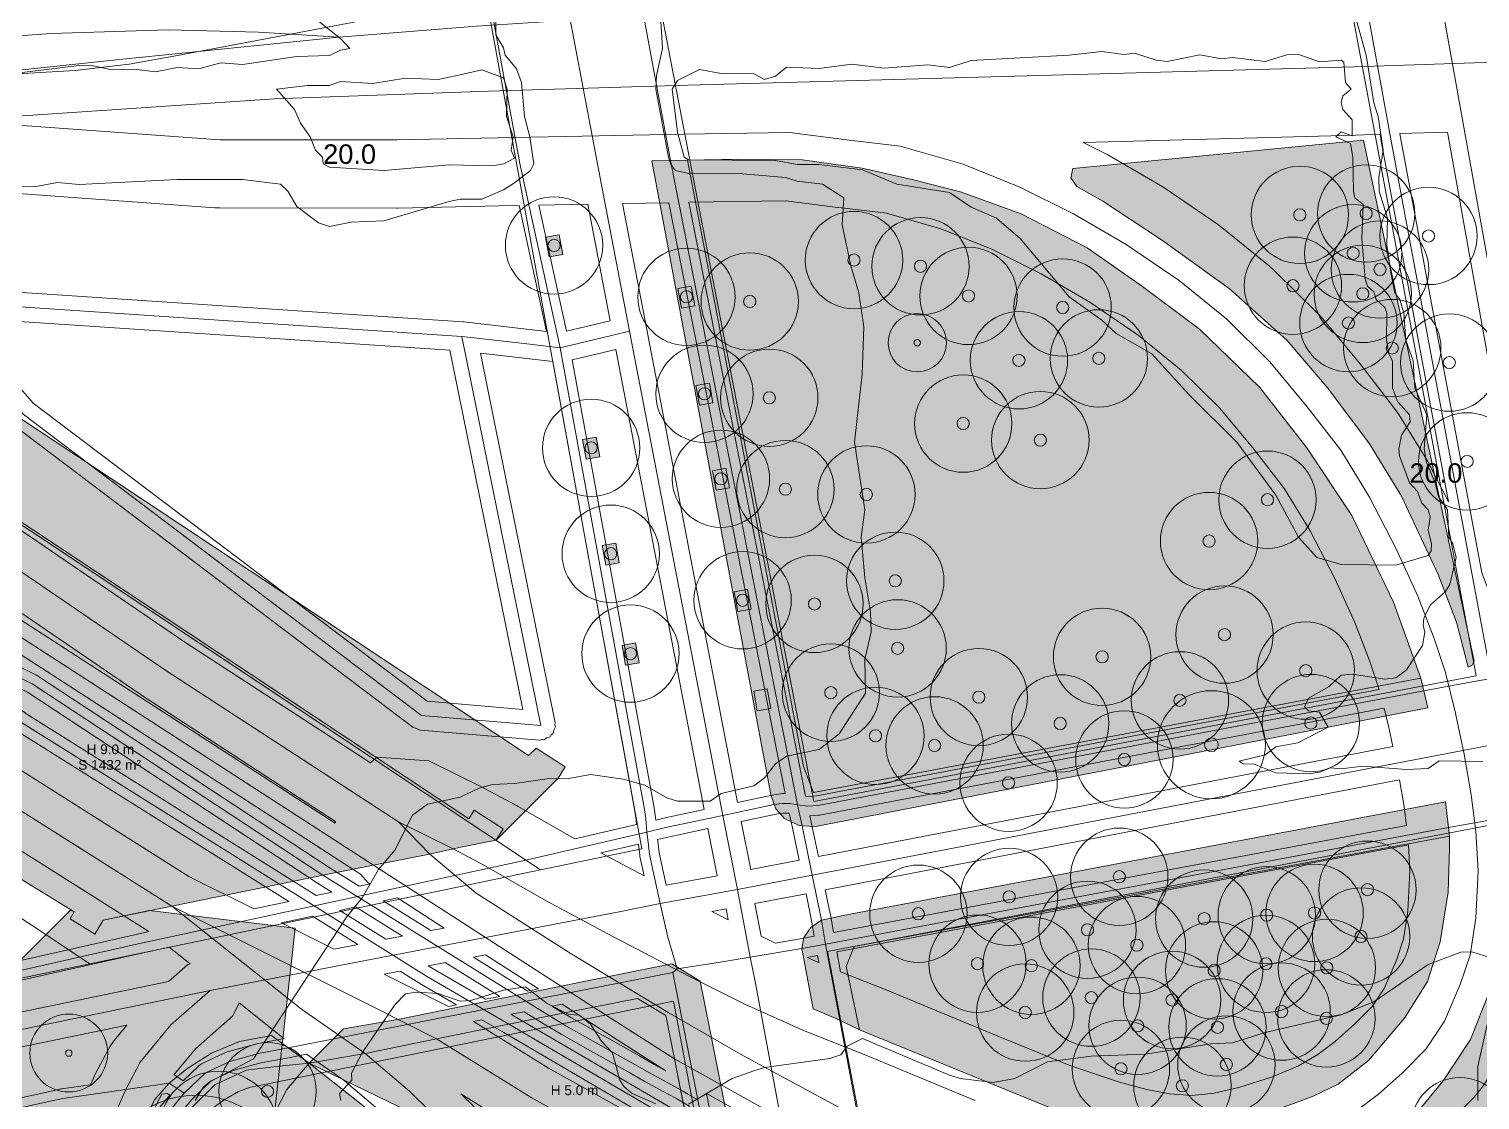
# Model space of a CAD drawing. Header units: metres. Extents: x -8 to 1190, y -11 to 1223.
# Drawn here: x 486 to 635, y 772.1 to 882.1 of the extents above; entities that cross this region are included whole.
import ezdxf

# ---------------------------------------------------------------- set-up
doc = ezdxf.new("R2010")
doc.units = ezdxf.units.M
doc.header["$MEASUREMENT"] = 0
for name, color, linetype, lineweight, true_color in [('TPX_BUILDING_AREAS_TEXT', 7, 'CONTINUOUS', 0, 0x000000), ('TPX_BUILDING_HEIGHTS_TEXT', 7, 'CONTINUOUS', 0, 0x000000), ('TPX_BUILDINGS', 7, 'CONTINUOUS', 0, 0x000000), ('TPX_BUILDINGS_HATCH', 7, 'CONTINUOUS', 0, 0xf0f0f0), ('TPX_BUILDINGS_SHADOWS_HATCH', 7, 'CONTINUOUS', 0, 0x000000), ('TPX_BUILDINGS_SHADOWS_OUTLINES', 7, 'CONTINUOUS', 0, 0x000000), ('TPX_CADASTRES', 7, 'CONTINUOUS', 0, 0x646464), ('TPX_CONTOUR_LINES_5M', 7, 'CONTINUOUS', 0, 0x969696), ('TPX_CONTOUR_LINES_5M_TEXT', 7, 'CONTINUOUS', 0, 0x000000), ('TPX_ROADS_AXES', 7, 'CONTINUOUS', 0, 0x323232), ('TPX_ROADS_CONTOURS', 7, 'CONTINUOUS', 0, 0x646464), ('TPX_VEGETATION_GREEN_SPACES', 7, 'CONTINUOUS', 0, 0x58ba48), ('TPX_VEGETATION_GREEN_SPACES_HATCH', 7, 'CONTINUOUS', 0, 0x58ba48), ('TPX_VEGETATION_TREES_INDIVIDUAL', 7, 'CONTINUOUS', 0, 0x136734)]:
    doc.layers.add(name, color=color, linetype=linetype, lineweight=lineweight, true_color=true_color)
doc.styles.add('TPX_TEXTE', font='arial.ttf')

# ---------------------------------------------------------------- blocks, each defined once
blk = doc.blocks.new('TREETR003_CR030')
at = {"layer": 'TPX_VEGETATION_TREES_INDIVIDUAL'}
for radius in [3, 0.333]:
    blk.add_circle((0, 0, 0.04), radius, dxfattribs=at)
blk = doc.blocks.new('TREETR003_CR040')
at = {"layer": 'TPX_VEGETATION_TREES_INDIVIDUAL'}
for radius in [4, 0.333]:
    blk.add_circle((0, 0, 0.04), radius, dxfattribs=at)
blk = doc.blocks.new('TREETR006_CR050')
at = {"layer": 'TPX_VEGETATION_TREES_INDIVIDUAL'}
for radius in [5, 0.625]:
    blk.add_circle((0, 0, 0.04), radius, dxfattribs=at)
blk = doc.blocks.new('TREETR007_CR061')
at = {"layer": 'TPX_VEGETATION_TREES_INDIVIDUAL'}
for radius in [6.12, 0.708]:
    blk.add_circle((0, 0, 0.04), radius, dxfattribs=at)
blk = doc.blocks.new('TREETR012_CR098')
at = {"layer": 'TPX_VEGETATION_TREES_INDIVIDUAL'}
for radius in [9.8, 1.17]:
    blk.add_circle((0, 0, 0.04), radius, dxfattribs=at)
blk = doc.blocks.new('TREETR007_CR056')
at = {"layer": 'TPX_VEGETATION_TREES_INDIVIDUAL'}
for radius in [5.55, 0.708]:
    blk.add_circle((0, 0, 0.04), radius, dxfattribs=at)

msp = doc.modelspace()

# ---------------------------------------------------------------- hatches: boundary and pattern name
at = {"layer": 'TPX_BUILDINGS_HATCH'}
for points in [[(470.97, 842.06), (470.07, 840.68), (471.08, 835.99), (472.89, 827.56), (474.47, 820.19), (477.35, 806.75), (478.84, 799.81), (477.95, 798.32), (480.88, 796.53), (481.26, 797.19), (490.64, 791.45), (490.2, 790.71), (492.74, 789.16), (493.59, 790.6), (500.67, 792.04), (511.72, 794.29), (516.18, 795.22), (521.39, 796.25), (526.96, 797.34), (530.33, 798.09), (533.08, 798.63), (533.97, 798.81), (534.7, 799.96), (531.71, 801.89), (531.16, 800.99), (473.61, 839.13), (474.14, 839.97), (470.97, 842.06)], [(520.52, 776.89), (514.76, 775.9), (528.52, 769.24), (540.32, 763.57), (556.36, 755.81), (553.72, 769.08), (552.91, 773.16), (552.28, 776.34), (551.39, 780.79), (548.5, 782.56), (543.97, 781.65), (539.45, 780.75), (535.26, 779.9), (527.86, 778.41), (520.52, 776.89)]]:
    msp.add_hatch(color=256, dxfattribs=at).paths.add_polyline_path(points)
at = {"layer": 'TPX_BUILDINGS_SHADOWS_HATCH'}
for points in [[(477.33, 848.43), (470.97, 842.06), (474.14, 839.97), (473.61, 839.13), (531.16, 800.99), (531.71, 801.89), (534.7, 799.96), (533.97, 798.81), (540.33, 805.18), (541.06, 806.33), (538.08, 808.26), (537.31, 807.49), (479.97, 845.5), (480.5, 846.33), (477.33, 848.43)], [(434.1, 762.05), (431.98, 759.93), (446.6, 758.33), (455.92, 746.47), (454.85, 736.6), (460.71, 735.94), (454.84, 682.95), (456.96, 685.07), (457.31, 688.25), (507.62, 738.56), (513.34, 789.77), (498.36, 791.57), (493.59, 790.6), (492.74, 789.16), (490.2, 790.71), (490.64, 791.45), (490.3, 791.65), (453.29, 754.64), (448.72, 760.45), (434.1, 762.05)], [(518.29, 779.44), (514.76, 775.9), (520.52, 776.89), (527.86, 778.41), (535.26, 779.9), (539.45, 780.75), (548.5, 782.56), (551.39, 780.79), (552.28, 776.34), (553.72, 769.08), (556.36, 755.81), (559.9, 759.34), (557.25, 772.62), (555.81, 779.88), (554.93, 784.33), (552.03, 786.1), (542.99, 784.28), (538.8, 783.43), (531.39, 781.94), (524.05, 780.43), (518.29, 779.44)]]:
    msp.add_hatch(color=256, dxfattribs=at).paths.add_polyline_path(points)
at = {"layer": 'TPX_VEGETATION_GREEN_SPACES_HATCH'}
for points in [[(593.21, 867.79), (592.99, 866.84), (593.62, 865.94), (596.28, 864.46), (602.3, 860.49), (609.26, 855.46), (615.24, 850.14), (619.4, 845.24), (623.68, 839.52), (626.97, 834.15), (630.72, 826.09), (632.61, 821.19), (633.83, 816.57), (634.22, 816.79), (634.43, 817.19), (624.92, 861.94), (623.06, 870.7), (593.21, 867.79)], [(593.21, 867.79), (592.99, 866.84), (593.62, 865.94), (596.28, 864.46), (602.3, 860.49), (609.26, 855.46), (615.24, 850.14), (619.4, 845.24), (623.68, 839.52), (626.97, 834.15), (630.72, 826.09), (632.61, 821.19), (633.83, 816.57), (634.22, 816.79), (634.43, 817.19), (624.92, 861.94), (623.06, 870.7), (593.21, 867.79)], [(551.88, 868.64), (549.97, 868.59), (562.2, 803.51), (562.54, 802.46), (562.69, 802.01), (563.59, 801.04), (565.08, 800.3), (565.39, 800.28), (566.78, 800.21), (629.68, 812.39), (629.26, 814.15), (628.95, 815.46), (626.13, 823.27), (621.85, 832.16), (617.25, 839.12), (612.42, 845.32), (606.22, 851.29), (600.37, 855.69), (594.69, 859.67), (587.9, 863.13), (581.66, 865.4), (576.7, 866.68), (571.57, 867.83), (565.45, 868.7), (558.89, 868.75), (553.64, 868.67), (551.88, 868.64)], [(558.89, 868.75), (553.64, 868.67), (565.54, 806.39), (566.56, 803.7), (628.95, 815.46), (626.13, 823.27), (621.85, 832.16), (617.25, 839.12), (612.42, 845.32), (606.22, 851.29), (600.37, 855.69), (594.69, 859.67), (587.9, 863.13), (581.66, 865.4), (576.7, 866.68), (571.57, 867.83), (565.45, 868.7), (558.89, 868.75)], [(540.44, 861), (539.05, 860.76), (539.42, 858.73), (540.81, 858.97), (540.44, 861)], [(554.02, 855.73), (552.63, 855.48), (553, 853.45), (554.39, 853.69), (554.02, 855.73)], [(555.88, 845.76), (554.49, 845.51), (554.85, 843.48), (556.24, 843.73), (555.88, 845.76)], [(544.24, 840.22), (542.85, 839.97), (543.22, 837.94), (544.61, 838.19), (544.24, 840.22)], [(557.56, 837.03), (556.18, 836.76), (556.57, 834.75), (557.95, 835.01), (557.56, 837.03)], [(546.26, 829.33), (544.87, 829.08), (545.23, 827.06), (546.62, 827.31), (546.26, 829.33)], [(559.8, 824.55), (558.41, 824.3), (558.78, 822.28), (560.16, 822.53), (559.8, 824.55)], [(548.29, 819.07), (546.9, 818.82), (547.27, 816.79), (548.65, 817.04), (548.29, 819.07)], [(561.82, 814.34), (560.43, 814.1), (560.79, 812.08), (562.17, 812.32), (561.82, 814.34)], [(602.76, 762.6), (597.36, 763.43), (629.64, 750.06), (633.56, 748.33), (638.23, 747.12), (641.69, 746.92), (645.38, 747.25), (661.52, 750.2), (661.22, 751.34), (659.09, 751.36), (656.16, 752), (653.3, 753.68), (650.19, 756.93), (648.9, 760.38), (641.62, 800.05), (641, 801.82), (640.57, 802.62), (639.93, 803.24), (639.05, 803.63), (638.34, 803.74), (637.52, 803.79), (636.58, 803.63), (636.97, 801.04), (637.1, 800.21), (637.24, 799.28), (637.46, 797.62), (637.56, 793.56), (637.17, 789.01), (635.99, 783.26), (634.07, 778.32), (631.25, 774.09), (628.84, 771.18), (626.9, 769.36), (623.5, 766.6), (619.24, 764.43), (615.36, 763.23), (609.99, 762.22), (602.76, 762.6)], [(565.56, 788.82), (565.38, 787.68), (566.52, 781.49), (569.26, 780.32), (571.3, 779.33), (591.72, 770.96), (596.01, 769.45), (601.06, 768.95), (606.75, 769.23), (611.43, 770.18), (615.81, 771.71), (617.89, 772.51), (620.47, 773.75), (623.58, 776.16), (627.29, 780.52), (629.65, 784.3), (630.95, 788.38), (631.75, 793.46), (631.91, 797.99), (631.9, 799.21), (631.79, 800.12), (631.47, 802.76), (569.63, 791.08), (567.4, 790.58), (566.29, 789.85), (565.56, 788.82)], [(570.74, 787.89), (569.92, 785.82), (571.3, 779.33), (591.72, 770.96), (596.01, 769.45), (601.06, 768.95), (606.75, 769.23), (611.43, 770.18), (615.81, 771.71), (617.89, 772.51), (620.47, 773.75), (623.58, 776.16), (627.29, 780.52), (629.65, 784.3), (630.95, 788.38), (631.75, 793.46), (631.91, 797.99), (631.9, 799.21), (570.74, 787.89)], [(602.76, 762.6), (597.36, 763.43), (629.64, 750.06), (633.56, 748.33), (638.23, 747.12), (641.69, 746.92), (645.38, 747.25), (661.52, 750.2), (661.22, 751.34), (659.09, 751.36), (656.16, 752), (653.3, 753.68), (650.19, 756.93), (648.9, 760.38), (641.62, 800.05), (637.24, 799.28), (637.46, 797.62), (637.56, 793.56), (637.17, 789.01), (635.99, 783.26), (634.07, 778.32), (631.25, 774.09), (628.84, 771.18), (626.9, 769.36), (623.5, 766.6), (619.24, 764.43), (615.36, 763.23), (609.99, 762.22), (602.76, 762.6)], [(491.12, 715.16), (491.06, 711.41), (491.67, 707.97), (492.44, 705.74), (493.69, 703.69), (494.52, 702.5), (496.42, 699.39), (499.36, 696.9), (504.12, 694.17), (508.37, 692.88), (513.27, 691.88), (519.67, 691.85), (524.75, 693.23), (529.69, 695.76), (533.07, 698.67), (536.46, 702.1), (539.8, 708.37), (541.81, 714.63), (542.21, 721.65), (541.77, 732.83), (540.85, 739.94), (538.57, 747.15), (535.94, 753.18), (532.06, 759.41), (526.93, 765.26), (520.91, 771.08), (514.76, 775.9), (512.61, 777.48), (510.91, 778.74), (507.61, 778.12), (504.74, 776.93), (502.2, 775.32), (500.4, 773.84), (498.9, 772.16), (497.61, 769.64), (496.46, 765.13), (491.12, 715.16)], [(500.39, 765.05), (493.69, 703.69), (494.52, 702.5), (496.42, 699.39), (499.36, 696.9), (504.12, 694.17), (508.37, 692.88), (509.87, 694.58), (510.94, 696.97), (511.36, 702.63), (509.77, 704.81), (505.52, 708.43), (504.85, 711.04), (505.67, 713.92), (508.97, 717.3), (510.78, 720.95), (511.96, 728.35), (512.17, 746.4), (511.22, 751.52), (509.64, 756.04), (509.47, 763.08), (510.18, 768.76), (512.47, 773.2), (514.76, 775.9), (511.7, 775.6), (508.31, 775.17), (505.09, 773.68), (502.74, 771.38), (501.16, 768.36), (500.39, 765.05)], [(505.67, 713.92), (504.85, 711.04), (505.52, 708.43), (509.77, 704.81), (511.36, 702.63), (510.94, 696.97), (509.87, 694.58), (508.37, 692.88), (513.27, 691.88), (519.67, 691.85), (524.75, 693.23), (529.69, 695.76), (533.07, 698.67), (536.46, 702.1), (539.8, 708.37), (541.81, 714.63), (542.21, 721.65), (541.77, 732.83), (540.85, 739.94), (538.57, 747.15), (535.94, 753.18), (532.06, 759.41), (526.93, 765.26), (520.91, 771.08), (514.76, 775.9), (512.47, 773.2), (510.18, 768.76), (509.47, 763.08), (509.64, 756.04), (511.22, 751.52), (512.17, 746.4), (511.96, 728.35), (510.78, 720.95), (508.97, 717.3), (505.67, 713.92)]]:
    msp.add_hatch(color=256, dxfattribs=at).paths.add_polyline_path(points)

# ---------------------------------------------------------------- linework, layer by layer
at = {"layer": 'TPX_BUILDINGS', "elevation": 0.04}
msp.add_lwpolyline([(481.26, 797.19), (490.64, 791.45), (490.2, 790.71), (492.74, 789.16), (493.59, 790.6), (500.67, 792.04), (511.72, 794.29), (516.18, 795.22), (521.39, 796.25), (526.96, 797.34), (530.33, 798.09), (533.08, 798.63), (533.97, 798.81), (534.7, 799.96), (531.71, 801.89), (531.16, 800.99), (473.61, 839.13)], dxfattribs=at)
msp.add_lwpolyline([(520.52, 776.89), (514.76, 775.9), (528.52, 769.24), (540.32, 763.57), (556.36, 755.81), (553.72, 769.08), (552.91, 773.16), (552.28, 776.34), (551.39, 780.79), (548.5, 782.56), (543.97, 781.65), (539.45, 780.75), (535.26, 779.9), (527.86, 778.41)], close=True, dxfattribs=at)
at = {"layer": 'TPX_BUILDINGS_SHADOWS_OUTLINES', "elevation": 0.04}
for points in [[(477.33, 848.43), (470.97, 842.06), (474.14, 839.97), (473.61, 839.13), (531.16, 800.99), (531.71, 801.89), (534.7, 799.96), (533.97, 798.81), (540.33, 805.18), (541.06, 806.33), (538.08, 808.26), (537.31, 807.49), (479.97, 845.5), (480.5, 846.33)], [(434.1, 762.05), (431.98, 759.93), (446.6, 758.33), (455.92, 746.47), (454.85, 736.6), (460.71, 735.94), (454.84, 682.95), (456.96, 685.07), (457.31, 688.25), (507.62, 738.56), (513.34, 789.77), (498.36, 791.57), (493.59, 790.6), (492.74, 789.16), (490.2, 790.71), (490.64, 791.45), (490.3, 791.65), (453.29, 754.64), (448.72, 760.45)], [(518.29, 779.44), (514.76, 775.9), (520.52, 776.89), (527.86, 778.41), (535.26, 779.9), (539.45, 780.75), (548.5, 782.56), (551.39, 780.79), (552.28, 776.34), (553.72, 769.08), (556.36, 755.81), (559.9, 759.34), (557.25, 772.62), (555.81, 779.88), (554.93, 784.33), (552.03, 786.1), (542.99, 784.28), (538.8, 783.43), (531.39, 781.94), (524.05, 780.43)]]:
    msp.add_lwpolyline(points, close=True, dxfattribs=at)
at = {"layer": 'TPX_CADASTRES', "elevation": 0.02}
for points in [[(340.28, 927.56), (538.52, 795.75), (548.94, 797.92), (532.93, 885.43), (501.24, 879.4), (496.29, 878.53), (490.72, 877.88), (485.4, 877.57), (480.1, 877.55), (472.39, 877.89), (463.26, 878.89), (454.04, 880.57), (443.89, 883.23), (434.92, 886.34), (425.3, 890.52), (416.99, 894.9), (410.56, 898.84), (366.43, 925.84), (362.97, 927.86), (359.65, 929.49), (355.75, 931.05), (352.12, 932.18)], [(278.7, 905.69), (464.55, 786.3), (480.2, 783.62), (492.23, 786.12), (322.14, 899.21)], [(649.83, 748.07), (639.84, 801.08), (568.01, 787.38), (580.64, 721.52)], [(564.22, 718.76), (552.2, 782.28), (510.16, 773.72), (508.73, 773.42), (507.52, 773), (506.05, 772.15), (504.92, 771.32)]]:
    msp.add_lwpolyline(points, dxfattribs=at)
for points in [[(340.28, 927.56), (322.14, 899.21), (492.23, 786.12), (538.52, 795.75)], [(574.76, 889.69), (550.67, 885.26), (554.05, 867.76), (566.62, 802.78), (634.63, 815.69), (624.5, 869.96), (620.54, 891.19), (619.29, 897.88)]]:
    msp.add_lwpolyline(points, close=True, dxfattribs=at)
at = {"layer": 'TPX_CONTOUR_LINES_5M', "elevation": 0.05}
for points in [[(526.91, 885.74), (523.56, 885.16), (519.53, 885.01), (517.97, 883.95), (515.71, 882.92), (517.97, 881.17), (518.94, 880.13), (517.97, 879.96), (516.85, 879.4), (513.5, 879.3), (507.91, 878.5), (505.68, 878.65), (503.44, 878.03), (501.21, 878.19), (498.97, 877.74), (496.74, 877.99), (494.5, 877.94), (492.27, 878.42), (491.15, 878.38), (484.44, 877.57)], [(479.97, 865.8), (486.68, 865.96), (488.91, 866.35), (491.15, 866.17), (501.21, 866.66), (507.91, 866.66), (511.83, 866.19), (512.58, 865.49), (513.5, 863.91), (515.73, 862.23), (516.85, 861.84), (519.09, 862.28), (522.44, 862.41), (529.14, 864.42), (530.26, 864.65), (532.5, 864.66), (534.73, 865.61), (535.85, 866.33), (537.5, 867.58), (537.83, 868.28), (537.43, 871.07), (536.87, 873.16), (536.58, 876.65), (536.05, 878.04), (534.9, 879.44), (534.73, 880.2), (533.94, 881.53), (533.96, 885.01)], [(550.88, 882.92), (551.07, 880.13), (550.44, 877.34), (550.39, 875.95), (551.66, 868.98), (551.87, 868.28), (552.39, 867.58), (553.73, 867.3), (559.32, 867.26), (563.68, 866.89), (564.9, 866.51), (567.51, 866.19), (569.69, 864.8), (569.5, 862.01), (570.39, 857.82), (571.23, 855.04), (571.74, 851.55), (571.57, 846.67), (570.78, 839.7), (571.85, 832.73), (571.47, 829.94), (571.84, 825.76), (572.43, 822.27), (572.5, 820.18), (571.85, 817.39), (571.9, 813.91), (569.22, 809.72), (567.14, 808.11), (563.79, 807.44), (562.67, 806.66), (561.55, 805.21), (560.43, 804.39), (557.08, 803.59), (555.96, 802.81), (552.61, 802.82), (551.49, 803.17), (549.26, 804.45), (547.02, 805.07), (543.67, 805.55), (541.44, 805.15), (539.2, 805.12), (535.85, 804.63), (533.61, 804.54), (532.22, 804.15), (530.26, 803.21), (526.91, 802.5), (525.37, 801.36), (523.56, 797.79), (521.88, 795.78), (520.2, 792.87), (518.59, 790.9), (509.03, 776.36), (504.56, 773.98), (503.91, 773.47), (503.06, 772.08)], [(635.31, 806.89), (630.84, 806.95), (629.72, 806.16), (627.49, 806.05), (623.01, 806.41), (620.78, 806.13), (619.66, 806.25), (618.54, 805.79), (617.43, 805.63), (614.07, 805.72), (611.84, 806.6), (610.72, 806.66), (610.29, 806.93), (612.96, 807.57), (614.07, 808.38), (616.31, 808.8), (619.45, 810.42), (618.54, 811.94), (617.43, 812.08), (616.99, 812.51), (617.43, 813.4), (619.55, 814.6), (620.78, 815.74), (621.9, 815.86), (625.25, 815.33), (626.37, 815.48), (627.49, 816.31), (629.13, 818.79), (629.38, 820.18), (629.19, 820.88), (629.27, 821.57), (629.58, 822.27), (629.94, 822.97), (631.48, 824.36), (631.94, 825.06), (632.57, 827.85), (632.24, 829.24), (631.83, 829.94), (631.69, 832.73), (630.76, 834.12), (630.43, 835.52), (629.53, 837.61), (629.31, 839), (629.57, 842.49), (628.34, 845.28), (628.15, 848.06), (627.41, 850.16), (627.22, 852.94), (626.79, 854.34), (626.29, 855.04), (625.86, 857.13), (625.45, 859.92), (625.54, 862.7), (624.67, 865.49), (624.65, 866.89), (625.08, 869.68), (624.57, 873.16), (624.14, 874.56), (623.34, 879.44), (622.17, 883.62)], [(592.84, 879.45), (582.78, 878.91), (580.55, 878.19), (578.31, 878.44), (573.84, 878.1), (570.49, 878.52), (567.14, 878.09), (563.79, 878.21), (562.67, 877.28), (561.55, 876.94), (560.43, 877.52), (557.08, 877.56), (554.85, 877.96), (552.61, 876.84), (552.05, 875.95), (552.61, 871.53), (553.28, 868.98), (553.73, 868.68), (562.67, 868.64), (564.9, 868.21), (567.14, 868.22), (571.61, 867.67), (575.13, 866.19), (580.55, 865.34), (582.78, 863.83), (585.37, 862.7), (587.79, 860.61), (592.84, 854.62), (596.19, 852.21), (597.67, 850.85), (601.33, 848.76), (605.13, 844.58), (610.06, 839.7), (614.07, 834.24), (616.39, 829.94), (618.26, 827.85), (620.78, 827.12), (626.37, 827.04), (629.72, 828.04), (630.01, 828.54), (630.04, 829.24), (629.72, 830.64), (629.92, 832.03), (629.72, 832.73), (629.04, 833.42), (628.6, 834.61), (627.78, 835.52), (626.77, 838.3), (626.7, 839), (626.98, 840.4), (627.85, 841.79), (627.78, 842.49), (626.54, 843.88), (626.05, 845.28), (626.06, 848.06), (625.67, 848.76), (625.43, 850.16), (625.47, 852.94), (625.25, 853.52), (624.37, 854.34), (624.13, 855.12), (623.49, 855.73), (623.25, 856.43), (622.91, 860.61), (623.03, 864.1), (622.17, 864.8), (622.02, 865.49), (621.96, 868.98), (621.73, 870.37), (620.23, 871.07), (620.78, 871.57), (621.9, 871.17), (621.9, 872.79), (620.95, 873.86), (620.78, 874.56), (620.94, 875.25), (621.79, 875.95), (621.23, 876.65), (621.06, 878.74), (620.78, 878.92), (618.54, 878.77), (616.31, 879.53), (615.19, 879.47), (612.96, 878.8), (609.6, 879.22), (608.49, 879.08), (606.25, 879.48), (602.9, 878.8), (601.78, 878.93), (599.55, 879.66), (598.43, 879.51), (596.19, 879.83), (592.84, 879.45)], [(530.26, 877.42), (528.03, 876.93), (524.67, 877.09), (521.32, 876.52), (517.97, 876.74), (516.85, 876.32), (514.62, 876.32), (511.41, 875.95), (513.27, 873.86), (513.87, 872.46), (514.87, 871.07), (515.42, 869.68), (516.12, 868.98), (516.2, 868.28), (516.85, 867.95), (522.44, 867.58), (529.14, 868.19), (533.61, 868.06), (534.76, 868.28), (535.85, 868.86), (535.51, 869.68), (535.72, 871.07), (535.04, 873.16), (535.12, 875.95), (534.73, 877.11), (532.5, 877.95), (530.26, 877.42)], [(636.13, 786.72), (634.19, 787.35), (633.07, 787.3), (629.72, 786.05), (624.13, 782.19), (620.78, 780.87), (612.96, 779.05), (609.6, 777.98), (607.37, 777.87), (600.66, 776.81), (595.08, 776.63), (590.61, 776.04), (587.25, 774.32), (585.02, 773.92), (581.67, 774.33), (580.55, 774.67), (571.61, 778.44), (570.03, 777.65), (569.37, 776.74), (568.26, 776.38), (561.55, 775.45), (560.43, 775.11), (558.2, 774.31), (553.73, 771.7)], [(550.38, 771.74), (547.93, 772.77), (547.11, 773.47), (546.69, 774.17), (545.92, 776.96), (544.79, 778.15), (543.67, 779.9), (542.55, 780.83), (541.44, 780.89), (539.2, 782.04), (536.97, 783.73), (534.73, 783.39), (531.38, 782.33), (530.26, 782.26), (528.03, 783.06), (525.79, 783.21), (524.67, 783.03), (523.56, 781.9), (520.2, 776.96), (519.1, 774.87), (519.15, 774.17), (517.88, 772.77), (518.02, 772.08)], [(634.81, 772.08), (634.82, 775.56), (636.52, 783.23)]]:
    msp.add_lwpolyline(points, dxfattribs=at)
at = {"layer": 'TPX_ROADS_AXES', "elevation": 0.03}
for points in [[(523.94, 800.69), (500.03, 816.25), (471.08, 835.99), (449.97, 849.51), (430.07, 862.38), (410.49, 875.35), (335.84, 923), (238.06, 987.61), (0, 1145.22)], [(574.06, 764.2), (552.28, 776.34), (543.97, 781.65), (521.39, 796.25), (472.89, 827.56), (451.54, 842.05), (422.76, 861.06), (402.53, 873.96), (332.91, 918.46), (73.79, 1091.1), (0, 1139.85)], [(0, 1125.35), (326.88, 909.08), (383.23, 870.59), (402.81, 857.47), (455.98, 820.99), (477.35, 806.75), (500.67, 792.04)], [(108.78, 1062.63), (330.71, 915.03), (395.82, 872.79), (414.93, 859.65), (453.11, 834.62), (474.47, 820.19), (477.21, 818.46), (482.14, 813.18), (485.2, 810.91), (511.72, 794.29), (526.8, 784.84), (535.26, 779.9), (553.72, 769.08)], [(552.55, 785.6), (551.6, 788.86), (550.83, 792.29), (549.71, 797.35), (549.59, 798.6), (549.46, 799.63), (549.35, 800.99), (549.22, 801.96), (540.55, 849.38), (536.41, 868.3), (533, 886.77), (532.62, 888.79), (532.44, 890.62), (531.95, 895.44), (532.87, 897.02), (515.9, 982.95), (514.54, 985.03)], [(517.83, 881.3), (509.57, 881.79), (500.27, 882.03), (488.25, 881.67), (471.6, 880.47), (461.29, 879.82), (449.22, 880.09), (441.44, 881.45), (432.95, 883.87), (424.33, 886.77), (416.24, 890.76), (408.45, 894.96), (357.89, 927.16), (349.6, 931.28), (342.52, 933.35), (335.77, 933.97), (329.68, 933.36), (324.72, 932.5), (319.15, 931.14), (313.14, 929.17), (307.93, 926.39), (302.8, 923.03), (298.95, 919.74)], [(644.56, 810.19), (643.16, 817.34), (633.54, 871.09), (629.41, 894.21), (628.95, 896.79), (628.13, 901.38), (626.81, 908.36)], [(620.01, 902.42), (620.53, 900.13), (621.67, 893.98), (625.87, 870.81), (636.22, 815.42), (636.5, 813.6), (637.37, 808.8), (638.34, 803.74), (638.83, 801.41)], [(546.23, 898.17), (547.21, 893.55), (547.76, 890.91), (547.85, 890.37), (547.96, 889.69), (551.88, 868.64), (564.92, 802.45), (565.39, 800.28)], [(748.1, 890.45), (728.59, 889.68), (718.21, 889.34), (702.57, 888.94), (639.97, 887.27), (621.12, 886.75), (581.99, 885.11), (551.05, 883.64), (531.95, 882.44), (517.83, 881.3)], [(558.76, 793.75), (557.25, 801.34), (547.68, 851.1), (544.34, 868.47), (540.6, 888.2), (540.32, 889.72)], [(517.83, 881.3), (495.62, 879.03), (450.65, 874.28), (437.29, 873.01), (423.94, 871.21), (416.33, 870.24), (408.09, 868.8), (397.37, 866.75), (383.06, 864.06), (371.07, 861.52), (357.41, 858.25), (350.06, 856.21)], [(478.23, 872.75), (511.19, 874.95), (533.17, 875.73), (552.42, 876.34), (622.09, 878.24), (641.67, 878.88), (704.04, 880.39), (719.75, 880.88), (734.54, 881.25), (751.03, 881.64)], [(478.23, 872.75), (505.6, 870.75), (523.76, 870.73), (534.12, 870.96), (553.2, 871.32), (564.11, 871.49), (569.96, 870.74), (575.46, 870.11), (581.94, 868.24), (587.77, 865.89), (593.27, 863.15), (598.7, 859.99), (604.12, 856.29), (609.01, 852.32), (613.46, 847.93), (617.29, 843.31), (620.73, 838.87), (623.69, 834.03), (626.42, 828.74), (628.63, 823.87), (630.31, 819.53), (631.47, 816.03), (632.48, 811.98), (633.41, 807.65), (634.14, 803.48), (634.6, 799.74), (634.84, 795.66), (634.59, 790.81), (634.01, 787), (632.98, 783.97), (631.37, 780.22), (629.45, 777.33), (627.02, 774.89), (624.62, 772.71), (622.24, 770.93)], [(347.16, 862.33), (365.62, 850.04), (467.15, 785.93), (470.74, 784.75), (474.09, 784.07), (479.9, 784.26), (497.2, 788.15), (536.7, 796.68), (549.46, 799.63), (551.55, 800.13), (557.25, 801.34), (562.54, 802.46), (563.35, 802.59), (564.14, 802.59), (564.92, 802.45), (566, 802.29), (567, 802.36), (629.26, 814.15), (634.22, 815.07), (636.22, 815.42), (638.47, 815.83)], [(475.36, 854.23), (485.39, 842.58), (526.31, 811.61), (538.57, 810.57)], [(547.68, 851.1), (540.55, 849.38), (536.85, 849.81), (530.46, 850.55), (475.36, 854.23)], [(538.57, 810.57), (530.46, 850.55)], [(477.21, 818.46), (482.76, 816.63), (486.32, 814.87), (516.18, 795.22), (539.45, 780.75), (541.13, 779.74)], [(558.76, 793.75), (566.44, 795.22), (637.37, 808.8), (644.56, 810.19)], [(583.19, 772.05), (571.76, 776.78), (565.71, 779.2), (559.58, 781.93), (553.76, 784.83), (545.97, 788.92), (539.11, 792.58), (532.77, 796.2), (529.57, 797.91), (523.94, 800.69)], [(612.69, 748.07), (592.19, 759.07), (573.14, 769.22), (559.39, 776.64), (551.64, 781.11), (541.59, 787.2), (531.92, 793.36), (527.14, 797.42), (523.94, 800.69)], [(641, 801.82), (638.83, 801.41), (636.97, 801.04), (631.79, 800.12), (567.79, 788.13), (565.38, 787.68), (560.08, 786.78), (556.77, 786.25), (552.55, 785.6)], [(579.55, 724.25), (575.84, 745.27), (569.26, 780.32), (567.79, 788.13), (567.4, 790.58), (566.44, 795.22), (565.39, 800.28)], [(504.59, 783.38), (519.67, 786.28), (546.6, 791.44), (550.83, 792.29), (558.76, 793.75)], [(584.01, 659.59), (582.81, 666.08), (581.95, 670.69), (573, 718.26), (566.95, 750.08), (565.68, 756.94), (560.58, 784.28), (560.08, 786.78), (558.76, 793.75)], [(500.67, 792.04), (521.2, 781.75), (527.86, 778.41), (537.58, 772.37), (546.66, 767.31)], [(500.67, 792.04), (513.99, 781.44), (520.52, 776.89), (525.09, 772.98), (529.25, 768.91), (533.37, 764.54), (536.62, 760.27), (538.64, 757.53), (541.47, 752.18), (543.26, 747.13), (544.96, 741.61), (546.29, 735.69), (547.36, 729.93), (547.86, 723.53), (547.42, 716.39), (546.29, 709.33), (545.44, 705.83)], [(512.61, 777.48), (552.13, 785.2), (552.55, 785.6)], [(552.13, 785.2), (554.69, 772.14), (558.08, 754.88), (565.81, 717.22), (576.09, 664.74), (577.43, 657.99), (577.49, 656.47), (577.14, 655.35), (575.32, 651.72), (574.72, 650.2), (574.72, 648.82), (577.97, 631.68), (588.76, 574.58), (596.02, 536.38), (610.82, 457.67)], [(464.13, 775.64), (476.2, 777.51), (504.59, 783.38)], [(485.91, 719.67), (489.06, 729.57), (490.92, 737.97), (492.53, 752.85), (494.16, 767.78), (494.78, 770.57), (495.92, 773.2), (497.42, 776.01), (500.56, 779.83), (504.59, 783.38)], [(544.16, 778.04), (541.13, 779.74)], [(545.46, 777.31), (544.16, 778.04)], [(512.61, 777.48), (509.56, 776.9), (506.6, 776.08), (504.13, 774.92), (501.93, 772.83), (500.07, 770.56), (498.91, 767.49), (498.48, 764.41), (492.44, 705.74), (491.53, 699.06), (490.91, 694.16), (488.78, 676.02), (488.52, 673.37), (487.89, 669.43), (487.35, 666)], [(548.21, 775.77), (545.46, 777.31)], [(549.71, 774.91), (548.21, 775.77)], [(500.4, 773.84), (495.92, 773.2), (489.47, 772.27), (488.65, 772.09), (478.18, 769.79), (476.5, 769.42), (475.72, 769.25), (471.55, 766.53), (466.49, 763.5), (464.4, 761.75), (461.86, 759.57), (457.42, 755.77), (456, 754.38)], [(500.4, 773.84), (501.93, 772.83)], [(551.59, 773.88), (549.71, 774.91)], [(551.59, 773.88), (552.91, 773.16), (553.73, 772.69), (554.69, 772.14)]]:
    msp.add_lwpolyline(points, dxfattribs=at)
at = {"layer": 'TPX_ROADS_CONTOURS', "elevation": 0.03}
for points in [[(594.27, 870.47), (622.28, 871.24), (624.76, 871.32), (624.88, 870.62), (631.81, 833.56), (629.91, 837.24), (629.66, 837.69), (626.69, 842.53), (626.26, 843.15), (622.83, 847.59), (622.68, 847.78), (618.84, 852.4), (618.38, 852.9), (613.93, 857.3), (613.42, 857.76), (608.52, 861.73), (608.07, 862.07), (602.65, 865.77), (602.22, 866.04), (596.79, 869.2), (596.39, 869.42)], [(626.78, 871.39), (631.68, 871.55), (631.82, 870.78), (641.3, 817.79), (638.47, 816.88), (638.26, 817.73), (638.11, 818.23), (636.95, 821.73), (636.84, 822.05), (635.21, 826.27), (626.85, 870.99)], [(553.75, 864.33), (563.72, 864.48), (569.08, 863.8), (569.17, 863.78), (574.08, 863.23), (579.65, 861.61), (584.9, 859.5), (589.94, 856.99), (594.96, 854.07), (599.93, 850.67), (604.34, 847.1), (608.29, 843.19), (611.83, 838.93), (614.96, 834.89), (617.59, 830.6), (620.12, 825.69), (622.17, 821.17), (623.72, 817.16), (624.67, 814.3), (566.88, 803.35), (566.04, 803.3), (565.76, 803.34)], [(538.37, 864.04), (543.4, 864.14), (545.7, 852.17), (541.2, 851.08)], [(546.95, 864.2), (551.72, 864.29), (563.67, 803.59), (563.35, 803.59), (563.2, 803.58), (562.33, 803.44), (558.77, 802.69), (549.4, 851.43)], [(416.98, 859.51), (417.49, 859.6), (421.36, 860.18), (421.94, 859.81), (450.71, 840.8), (472.05, 826.32), (472.08, 826.3), (520.05, 795.32), (520.84, 794.42), (521.04, 794.32), (519.91, 794.08), (516.72, 796.07), (486.87, 815.7), (486.76, 815.76), (483.2, 817.53), (483.07, 817.58), (477.64, 819.38), (475.01, 821.02), (453.67, 835.45), (453.66, 835.46)], [(425.81, 860.84), (426.01, 860.87), (428.17, 859.45), (448.07, 846.57), (469.15, 833.07), (498.06, 813.36), (498.13, 813.32), (517.47, 800.73), (517.45, 800.57), (473.72, 828.81), (452.38, 843.29), (452.37, 843.3)], [(408.39, 857.89), (414.16, 858.97), (414.38, 858.82), (452.56, 833.79), (473.91, 819.36), (476.57, 817.69), (481.4, 812.5), (481.54, 812.38), (484.61, 810.11), (484.67, 810.06), (511.19, 793.44), (512.67, 792.51), (509.08, 791.74), (502.4, 795.09), (479.26, 809.68), (457.94, 823.89)], [(368.58, 849.35), (389.46, 854.02), (398.69, 856.02), (400.84, 854.58), (454, 818.11), (454.04, 818.08), (475.41, 803.83), (475.48, 803.79), (498.29, 789.41), (496.98, 789.12), (479.77, 785.26), (474.17, 785.07), (471, 785.72), (467.58, 786.84)], [(478.83, 852.49), (529.22, 849.13), (536.7, 812.24), (526.87, 813.07), (486.42, 843.68)], [(541.79, 848.14), (546.26, 849.22), (555.35, 801.96), (551.34, 801.1), (550.36, 800.87), (550.34, 801.13), (550.2, 802.14)], [(480.61, 816.29), (482.38, 815.7), (485.82, 814), (515.63, 794.39), (517.1, 793.47), (515.47, 793.12), (512.25, 795.14), (485.77, 811.74), (482.81, 813.93)], [(566.19, 801.3), (567.07, 801.36), (567.19, 801.37), (625.17, 812.36), (625.66, 810.39), (626.09, 808.42), (567.07, 797.12), (566.37, 800.49)], [(567.78, 793.69), (626.77, 804.99), (627.22, 802.46), (627.47, 800.33), (568.62, 789.31), (568.38, 790.79)], [(559.15, 800.73), (562.72, 801.48), (563.43, 801.59), (564.05, 801.59), (564.08, 801.58), (564.41, 800.08), (565.1, 796.74), (560.13, 795.79)], [(550.56, 798.87), (551.77, 799.15), (555.73, 800), (556.69, 795.15), (551.44, 794.18), (550.7, 797.5), (550.58, 798.72)], [(544.73, 797.51), (548.6, 798.41), (548.72, 797.25), (548.73, 797.13), (549.18, 795.14)], [(568.96, 787.34), (627.67, 798.33), (627.83, 795.63), (627.62, 791.52), (627.19, 788.67), (626.44, 786.48), (625.18, 783.56), (624, 781.77), (622.18, 779.95), (620.16, 778.12), (618.38, 776.78), (616.4, 775.63), (613.73, 774.5), (610.27, 773.4), (607.72, 772.82), (605.46, 772.58), (603.14, 772.75), (600.81, 773.19), (598.09, 773.91), (593, 775.64), (585.84, 778.53), (574.44, 783.25), (574.36, 783.28), (569.34, 785.28)], [(560.56, 792.31), (565.81, 793.31), (566.41, 790.4), (566.65, 788.94), (565.2, 788.66), (562.64, 788.23), (562.57, 788.26), (561.2, 788.94)], [(517.9, 791.6), (519.54, 791.95), (524.36, 788.96), (522.64, 788.63)], [(522.36, 792.56), (523.83, 792.88), (528.63, 789.78), (527.25, 789.52)], [(556.14, 791.49), (557.61, 791.76), (557.82, 790.63), (556.95, 791.06)], [(511.93, 790.31), (515.1, 790.99), (519.76, 788.08), (517.32, 787.61)], [(475.42, 783.11), (479.93, 783.26), (480.12, 783.29), (497.42, 787.17), (500.37, 787.81), (502.53, 786.09), (502.28, 786.01), (500.32, 784.28), (476.64, 779.39), (475.47, 782.96)], [(531.63, 786.79), (532.89, 787.03), (538.32, 783.52), (537.23, 783.31)], [(565.92, 786.77), (566.99, 786.97), (567.13, 786.23)], [(527, 785.9), (528.74, 786.24), (534.35, 782.75), (532.87, 782.46), (527.32, 785.7)], [(522.46, 785.03), (524.11, 785.35), (526.3, 783.98), (529.9, 781.88), (529.07, 781.71)], [(500.86, 774.69), (503.08, 777.39), (506.91, 780.75), (507.56, 782.09), (511.82, 778.7), (512.21, 778.42), (509.38, 777.88), (509.3, 777.86), (506.33, 777.05), (506.17, 776.99), (503.7, 775.82), (503.44, 775.64), (501.82, 774.1), (500.95, 774.68)], [(535.48, 780.93), (536.84, 781.19), (538.92, 779.9), (540.64, 778.87), (543.67, 777.16), (544.98, 776.44), (547.72, 774.9), (549.23, 774.03), (551.12, 773), (552.42, 772.29), (553.8, 771.5), (554.09, 770.03), (535.77, 780.76)], [(539.72, 781.76), (540.74, 781.96), (543.16, 780.39), (551.4, 775.12), (550.2, 775.78), (548.7, 776.64), (545.95, 778.18), (544.64, 778.91), (541.63, 780.6), (539.97, 781.6)], [(477.63, 776.02), (496.02, 779.82), (494.72, 778.24), (494.33, 777.66), (492.83, 774.84), (492.71, 774.59), (492.32, 773.69), (489.33, 773.26), (489.25, 773.25), (488.43, 773.07), (478.92, 770.97), (478.64, 772.15)], [(531.64, 780.18), (532.51, 780.35), (534.76, 779.04), (553.21, 768.22), (553.28, 768.19), (554.57, 767.55), (554.68, 767), (548.34, 770.38), (539.36, 775.38)], [(488.9, 710.74), (489.38, 719.02), (492.4, 728.51), (492.48, 728.81), (494.34, 737.21), (494.4, 737.59), (496.01, 752.47), (497.62, 767.2), (498.13, 769.49), (499.08, 771.68), (499.63, 772.72), (500.17, 772.8), (500.45, 772.61), (499.3, 771.2), (499.14, 770.92), (497.98, 767.85), (497.92, 767.63), (497.48, 764.51), (491.45, 705.86), (491.39, 705.45), (491.17, 705.77)], [(555.58, 772.78), (561.85, 769.29), (562.48, 765.92), (556.34, 768.91)]]:
    msp.add_lwpolyline(points, close=True, dxfattribs=at)
for points in [[(478.27, 865.73), (505.09, 863.77), (505.59, 863.75), (523.75, 863.73), (523.92, 863.73), (534.27, 863.96), (536.33, 864), (539.16, 851.05), (530.64, 852.04), (530.56, 852.05), (475.46, 855.72)], [(484.48, 841.38), (525.41, 810.41), (526.19, 810.11), (538.44, 809.08), (538.65, 809.15), (538.86, 809.1), (539.18, 809.31), (539.53, 809.43), (539.63, 809.62), (539.82, 809.75), (539.89, 810.11), (540.06, 810.45), (539.99, 810.66), (540.04, 810.87), (532.35, 848.82), (539.79, 847.96), (548.23, 801.8), (548.36, 800.88), (548.39, 800.41), (542.07, 798.95), (536.24, 802.28), (536.06, 802.38), (532.86, 804.09), (532.67, 804.19), (527.05, 806.97), (521.7, 807.32), (521.05, 806.75), (501.98, 819.16), (473.05, 838.88)], [(631.97, 769.95), (634.4, 772.38), (635.28, 773.46), (637.2, 776.35), (637.8, 777.45), (639.41, 781.21), (639.6, 781.71), (640.64, 784.74), (640.93, 785.94), (641.51, 789.75), (641.58, 790.45), (641.83, 795.3), (641.83, 796.09), (641.58, 800.16), (641.55, 800.58), (641.51, 800.9), (644.85, 801.56), (652.05, 766.42)], [(500.95, 770.06), (502.67, 772.15), (504.7, 774.08), (506.95, 775.14), (509.79, 775.92), (512.8, 776.5), (514.49, 776.83), (518.37, 774.12), (522.73, 770.39)], [(531.7, 771.41), (530.33, 772.75), (535.73, 769.39)]]:
    msp.add_lwpolyline(points, dxfattribs=at)
at = {"layer": 'TPX_VEGETATION_GREEN_SPACES', "elevation": 0}
for points in [[(593.21, 867.79), (592.99, 866.84), (593.62, 865.94), (596.28, 864.46), (602.3, 860.49), (609.26, 855.46), (615.24, 850.14), (619.4, 845.24), (623.68, 839.52), (626.97, 834.15), (630.72, 826.09), (632.61, 821.19), (633.83, 816.57), (634.22, 816.79), (634.43, 817.19), (624.92, 861.94), (623.06, 870.7)], [(593.21, 867.79), (592.99, 866.84), (593.62, 865.94), (596.28, 864.46), (602.3, 860.49), (609.26, 855.46), (615.24, 850.14), (619.4, 845.24), (623.68, 839.52), (626.97, 834.15), (630.72, 826.09), (632.61, 821.19), (633.83, 816.57), (634.22, 816.79), (634.43, 817.19), (624.92, 861.94), (623.06, 870.7)], [(551.88, 868.64), (549.97, 868.59), (562.2, 803.51), (562.54, 802.46), (562.69, 802.01), (563.59, 801.04), (565.08, 800.3), (565.39, 800.28), (566.78, 800.21), (629.68, 812.39), (629.26, 814.15), (628.95, 815.46), (626.13, 823.27), (621.85, 832.16), (617.25, 839.12), (612.42, 845.32), (606.22, 851.29), (600.37, 855.69), (594.69, 859.67), (587.9, 863.13), (581.66, 865.4), (576.7, 866.68), (571.57, 867.83), (565.45, 868.7), (558.89, 868.75), (553.64, 868.67)], [(558.89, 868.75), (553.64, 868.67), (565.54, 806.39), (566.56, 803.7), (628.95, 815.46), (626.13, 823.27), (621.85, 832.16), (617.25, 839.12), (612.42, 845.32), (606.22, 851.29), (600.37, 855.69), (594.69, 859.67), (587.9, 863.13), (581.66, 865.4), (576.7, 866.68), (571.57, 867.83), (565.45, 868.7)], [(540.44, 861), (539.05, 860.76), (539.42, 858.73), (540.81, 858.97)], [(554.02, 855.73), (552.63, 855.48), (553, 853.45), (554.39, 853.69)], [(555.88, 845.76), (554.49, 845.51), (554.85, 843.48), (556.24, 843.73)], [(544.24, 840.22), (542.85, 839.97), (543.22, 837.94), (544.61, 838.19)], [(557.56, 837.03), (556.18, 836.76), (556.57, 834.75), (557.95, 835.01)], [(546.26, 829.33), (544.87, 829.08), (545.23, 827.06), (546.62, 827.31)], [(559.8, 824.55), (558.41, 824.3), (558.78, 822.28), (560.16, 822.53)], [(548.29, 819.07), (546.9, 818.82), (547.27, 816.79), (548.65, 817.04)], [(561.82, 814.34), (560.43, 814.1), (560.79, 812.08), (562.17, 812.32)], [(570.74, 787.89), (569.92, 785.82), (571.3, 779.33), (591.72, 770.96), (596.01, 769.45), (601.06, 768.95), (606.75, 769.23), (611.43, 770.18), (615.81, 771.71), (617.89, 772.51), (620.47, 773.75), (623.58, 776.16), (627.29, 780.52), (629.65, 784.3), (630.95, 788.38), (631.75, 793.46), (631.91, 797.99), (631.9, 799.21)]]:
    msp.add_lwpolyline(points, close=True, dxfattribs=at)
for points in [[(648.9, 760.38), (641.62, 800.05), (641, 801.82), (640.57, 802.62), (639.93, 803.24), (639.05, 803.63), (638.34, 803.74), (637.52, 803.79), (636.58, 803.63), (636.97, 801.04), (637.1, 800.21), (637.24, 799.28), (637.46, 797.62), (637.56, 793.56), (637.17, 789.01), (635.99, 783.26), (634.07, 778.32), (631.25, 774.09), (628.84, 771.18)], [(615.81, 771.71), (617.89, 772.51), (620.47, 773.75), (623.58, 776.16), (627.29, 780.52), (629.65, 784.3), (630.95, 788.38), (631.75, 793.46), (631.91, 797.99), (631.9, 799.21), (631.79, 800.12), (631.47, 802.76), (569.63, 791.08), (567.4, 790.58), (566.29, 789.85), (565.56, 788.82), (565.38, 787.68), (566.52, 781.49), (569.26, 780.32), (571.3, 779.33), (591.72, 770.96)], [(648.9, 760.38), (641.62, 800.05), (637.24, 799.28), (637.46, 797.62), (637.56, 793.56), (637.17, 789.01), (635.99, 783.26), (634.07, 778.32), (631.25, 774.09), (628.84, 771.18)], [(520.91, 771.08), (514.76, 775.9), (512.61, 777.48), (510.91, 778.74), (507.61, 778.12), (504.74, 776.93), (502.2, 775.32), (500.4, 773.84), (498.9, 772.16), (497.61, 769.64)], [(510.18, 768.76), (512.47, 773.2), (514.76, 775.9), (511.7, 775.6), (508.31, 775.17), (505.09, 773.68), (502.74, 771.38)], [(520.91, 771.08), (514.76, 775.9), (512.47, 773.2), (510.18, 768.76)]]:
    msp.add_lwpolyline(points, dxfattribs=at)

# ---------------------------------------------------------------- block references
at = {"layer": 'TPX_VEGETATION_TREES_INDIVIDUAL'}
for name, p in [('TREETR006_CR050', (616.53, 863.04, 0.04)), ('TREETR006_CR050', (623.34, 863.18, 0.04)), ('TREETR006_CR050', (539.92, 859.9, 0.04)), ('TREETR006_CR050', (629.74, 860.87, 0.04)), ('TREETR006_CR050', (570.73, 858.4, 0.04)), ('TREETR006_CR050', (622.01, 859.09, 0.04)), ('TREETR006_CR050', (577.56, 857.76, 0.04)), ('TREETR006_CR050', (624.76, 857.42, 0.04)), ('TREETR006_CR050', (615.82, 855.76, 0.04)), ('TREETR006_CR050', (553.52, 854.62, 0.04)), ('TREETR006_CR050', (560.02, 854.14, 0.04)), ('TREETR006_CR050', (582.49, 854.71, 0.04)), ('TREETR006_CR050', (592.16, 853.52, 0.04)), ('TREETR006_CR050', (622.99, 854.92, 0.04)), ('TREETR006_CR050', (621.51, 851.93, 0.04)), ('TREETR006_CR050', (626.02, 849.36, 0.04)), ('TREETR003_CR030', (577.23, 849.91, 0.04)), ('TREETR006_CR050', (587.67, 848.1, 0.04)), ('TREETR006_CR050', (595.88, 848.3, 0.04)), ('TREETR006_CR050', (631.88, 847.86, 0.04)), ('TREETR006_CR050', (555.37, 844.66, 0.04)), ('TREETR006_CR050', (562.03, 844.25, 0.04)), ('TREETR006_CR050', (581.95, 841.6, 0.04)), ('TREETR006_CR050', (543.73, 839.11, 0.04)), ('TREETR006_CR050', (589.87, 839.9, 0.04)), ('TREETR006_CR050', (633.71, 837.72, 0.04)), ('TREETR006_CR050', (557.06, 835.93, 0.04)), ('TREETR006_CR050', (563.68, 834.87, 0.04)), ('TREETR006_CR050', (572, 834.32, 0.04)), ('TREETR006_CR050', (613.2, 833.78, 0.04)), ('TREETR006_CR050', (545.74, 828.23, 0.04)), ('TREETR006_CR050', (607.2, 829.53, 0.04)), ('TREETR006_CR050', (574.97, 825.45, 0.04)), ('TREETR006_CR050', (559.29, 823.45, 0.04)), ('TREETR006_CR050', (566.67, 823.07, 0.04)), ('TREETR006_CR050', (608.79, 819.92, 0.04)), ('TREETR006_CR050', (547.77, 817.97, 0.04)), ('TREETR006_CR050', (575.21, 818.51, 0.04)), ('TREETR006_CR050', (596.21, 817.64, 0.04)), ('TREETR006_CR050', (617.13, 816.22, 0.04)), ('TREETR006_CR050', (568.35, 813.96, 0.04)), ('TREETR006_CR050', (583.55, 813.5, 0.04)), ('TREETR006_CR050', (604.21, 813.17, 0.04)), ('TREETR006_CR050', (591.91, 810.8, 0.04)), ('TREETR006_CR050', (617.66, 810.84, 0.04)), ('TREETR006_CR050', (572.93, 809.52, 0.04)), ('TREETR007_CR056', (607.44, 808.61, 0.04)), ('TREETR006_CR050', (579.01, 808.54, 0.04)), ('TREETR006_CR050', (598.5, 807.1, 0.04)), ('TREETR006_CR050', (586.61, 804.7, 0.04)), ('TREETR006_CR050', (597.98, 795.05, 0.04)), ('TREETR006_CR050', (586.66, 792.98, 0.04)), ('TREETR006_CR050', (623.47, 793.72, 0.04)), ('TREETR006_CR050', (577.34, 791.25, 0.04)), ('TREETR006_CR050', (613.12, 791.1, 0.04)), ('TREETR006_CR050', (618.04, 791.33, 0.04)), ('TREETR006_CR050', (594.71, 789.6, 0.04)), ('TREETR006_CR050', (606.7, 790.75, 0.04)), ('TREETR006_CR050', (599.79, 788.03, 0.04)), ('TREETR006_CR050', (622.81, 788.92, 0.04)), ('TREETR006_CR050', (583.42, 786.12, 0.04)), ('TREETR006_CR050', (588.95, 785.91, 0.04)), ('TREETR006_CR050', (607.72, 785.43, 0.04)), ('TREETR006_CR050', (613.05, 786.1, 0.04)), ('TREETR006_CR050', (619.3, 785.69, 0.04)), ('TREETR006_CR050', (595.11, 782.63, 0.04)), ('TREETR006_CR050', (603.4, 782.39, 0.04)), ('TREETR006_CR050', (588.32, 781.1, 0.04)), ('TREETR006_CR050', (614.65, 781.2, 0.04)), ('TREETR006_CR050', (619.25, 780.5, 0.04)), ('TREETR006_CR050', (599.86, 779.74, 0.04)), ('TREETR006_CR050', (608.06, 779.58, 0.04)), ('TREETR003_CR040', (490.07, 776.94, 0.04)), ('TREETR006_CR050', (598.15, 775.32, 0.04)), ('TREETR006_CR050', (608.98, 775.76, 0.04)), ('TREETR006_CR050', (510.49, 773.01, 0.04)), ('TREETR006_CR050', (604.46, 773.58, 0.04)), ('TREETR007_CR061', (505.46, 768.95, 0.04)), ('TREETR006_CR050', (632.96, 769.43, 0.04)), ('TREETR012_CR098', (503.13, 762.81, 0.04))]:
    msp.add_blockref(name, p, dxfattribs=at)

# ---------------------------------------------------------------- texts
at = {"layer": 'TPX_BUILDING_AREAS_TEXT', "style": 'TPX_TEXTE'}
msp.add_text('S 1432 m²', height=1, dxfattribs=at).set_placement((491.05, 806.04, 0.05))
at = {"layer": 'TPX_BUILDING_HEIGHTS_TEXT', "style": 'TPX_TEXTE'}
for s, p in [('H 9.0 m', (491.9, 807.64, 0.05)), ('H 5.0 m', (539.58, 772.62, 0.05))]:
    msp.add_text(s, height=1, dxfattribs=at).set_placement(p)
at = {"layer": 'TPX_CONTOUR_LINES_5M_TEXT', "style": 'TPX_TEXTE'}
for p in [(516.2, 868.28, 0.05), (627.78, 835.52, 0.05)]:
    msp.add_text('20.0', height=2, dxfattribs=at).set_placement(p)

doc.saveas('drawing.dxf')
